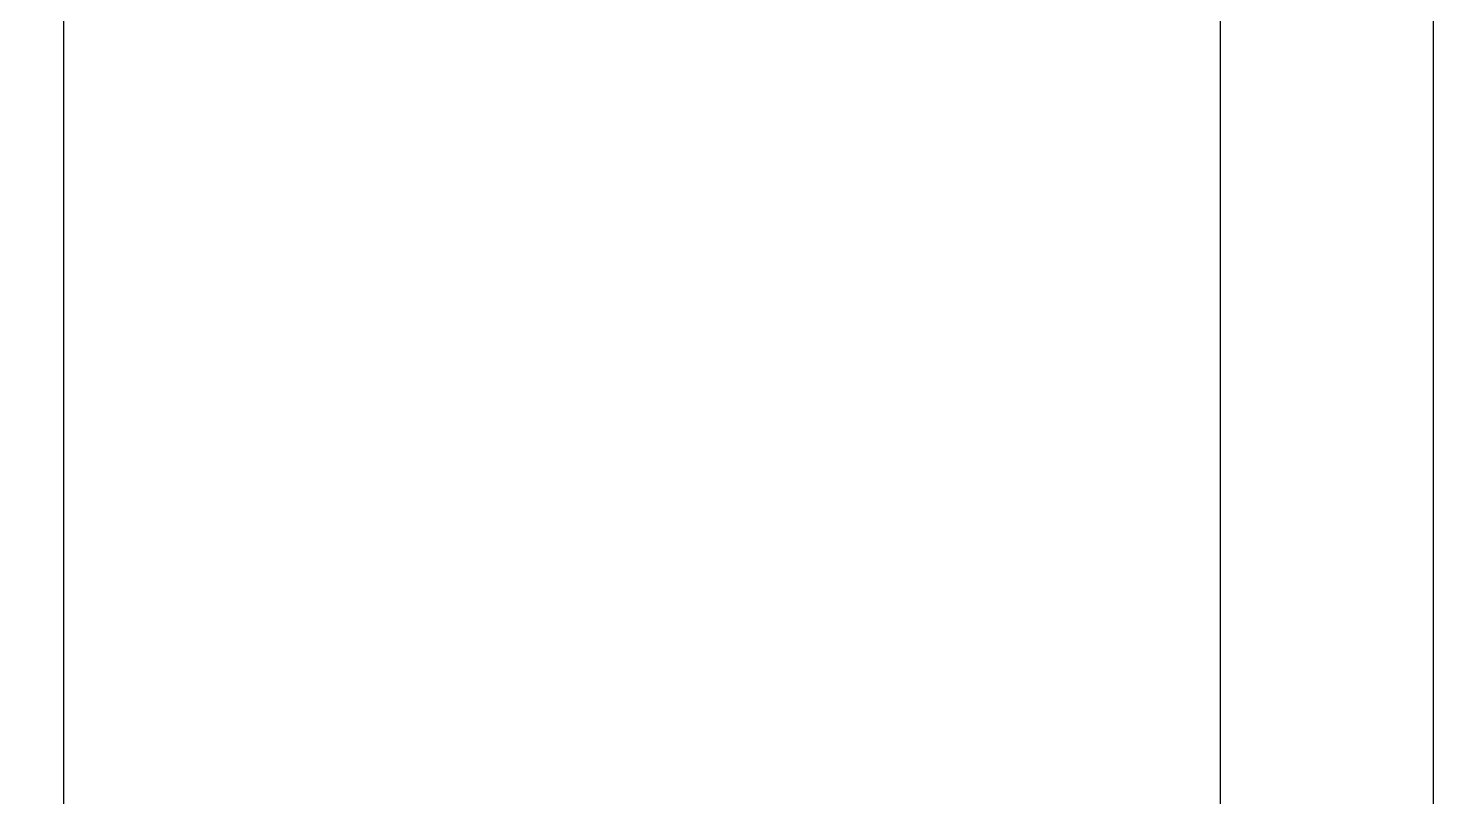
# Model space of a CAD drawing. Header units: inches. Extents: x -20.8 to 74.7, y -53.7 to 19.1.
# Drawn here: x 7.221 to 8.628, y -27.158 to -26.389 of the extents above; entities that cross this region are included whole.
import ezdxf

# ---------------------------------------------------------------- set-up
doc = ezdxf.new("R2010")
doc.units = ezdxf.units.IN
doc.header["$MEASUREMENT"] = 0
doc.layers.add('G-ANNO-TTLB', color=7, linetype='Continuous', lineweight=0)
doc.layers.add('TYVEK', color=7, linetype='Continuous', lineweight=0)

msp = doc.modelspace()

# ---------------------------------------------------------------- hatches: boundary and pattern name
at = {"layer": 'G-ANNO-TTLB', "true_color": 0xb9529f, "transparency": 33554687}
h = msp.add_hatch(color=233, dxfattribs=at)
edge = h.paths.add_edge_path()
edge.add_spline(control_points=[(19.8832, -53.7487), (19.8832, -53.7487), (-20.8169, -53.7487), (-20.8169, -53.7487), (-20.8169, -53.7487), (-20.8169, -19.6134), (-20.8169, -19.6134), (-20.8169, -19.6134), (19.8832, -19.6134), (19.8832, -19.6134), (19.8832, -19.6134), (19.8832, -53.7487), (19.8832, -53.7487)], knot_values=[0, 0, 0, 0, 1, 1, 1, 2, 2, 2, 3, 3, 3, 4, 4, 4, 4], degree=3, periodic=0)
edge = h.paths.add_edge_path()
edge.add_spline(control_points=[(-20.6918, -19.7385), (-20.6918, -19.7385), (-20.6918, -53.6237), (-20.6918, -53.6237), (-20.6918, -53.6237), (19.7581, -53.6237), (19.7581, -53.6237), (19.7581, -53.6237), (19.7581, -19.7385), (19.7581, -19.7385), (19.7581, -19.7385), (-20.6918, -19.7385), (-20.6918, -19.7385)], knot_values=[0, 0, 0, 0, 1, 1, 1, 2, 2, 2, 3, 3, 3, 4, 4, 4, 4], degree=3, periodic=0)
edge.add_line((-20.6918, -19.7385), (-20.6918, -19.7385))

# ---------------------------------------------------------------- linework, layer by layer
at = {"layer": 'G-ANNO-TTLB'}
for points in [[(19.8832, -53.7487), (19.8832, -53.7487), (-20.8169, -53.7487), (-20.8169, -53.7487), (-20.8169, -53.7487), (-20.8169, -19.6134), (-20.8169, -19.6134), (-20.8169, -19.6134), (19.8832, -19.6134), (19.8832, -19.6134), (19.8832, -19.6134), (19.8832, -53.7487), (19.8832, -53.7487)], [(-20.6918, -19.7385), (-20.6918, -19.7385), (-20.6918, -53.6237), (-20.6918, -53.6237), (-20.6918, -53.6237), (19.7581, -53.6237), (19.7581, -53.6237), (19.7581, -53.6237), (19.7581, -19.7385), (19.7581, -19.7385), (19.7581, -19.7385), (-20.6918, -19.7385), (-20.6918, -19.7385)]]:
    msp.add_open_spline(points, degree=3, knots=[0, 0, 0, 0, 1, 1, 1, 2, 2, 2, 3, 3, 3, 4, 4, 4, 4], dxfattribs=at)
at = {"layer": 'TYVEK', "color": 2, "lineweight": 25, "true_color": 0xffff00}
msp.add_line((8.6258, -30.2109), (8.6258, -25.6865), dxfattribs=at)
at = {"layer": 'TYVEK', "color": 3, "lineweight": 25, "true_color": 0x00ff00}
msp.add_lwpolyline([(7.2573, -29.1634), (7.2573, -25.1506), (8.4128, -25.8178), (8.4128, -29.8306)], close=True, dxfattribs=at)
msp.add_lwpolyline([(7.2573, -29.1634), (7.2573, -25.1506), (8.4128, -25.8178), (8.4128, -29.8306)], close=True, dxfattribs=at)

doc.saveas('drawing.dxf')
